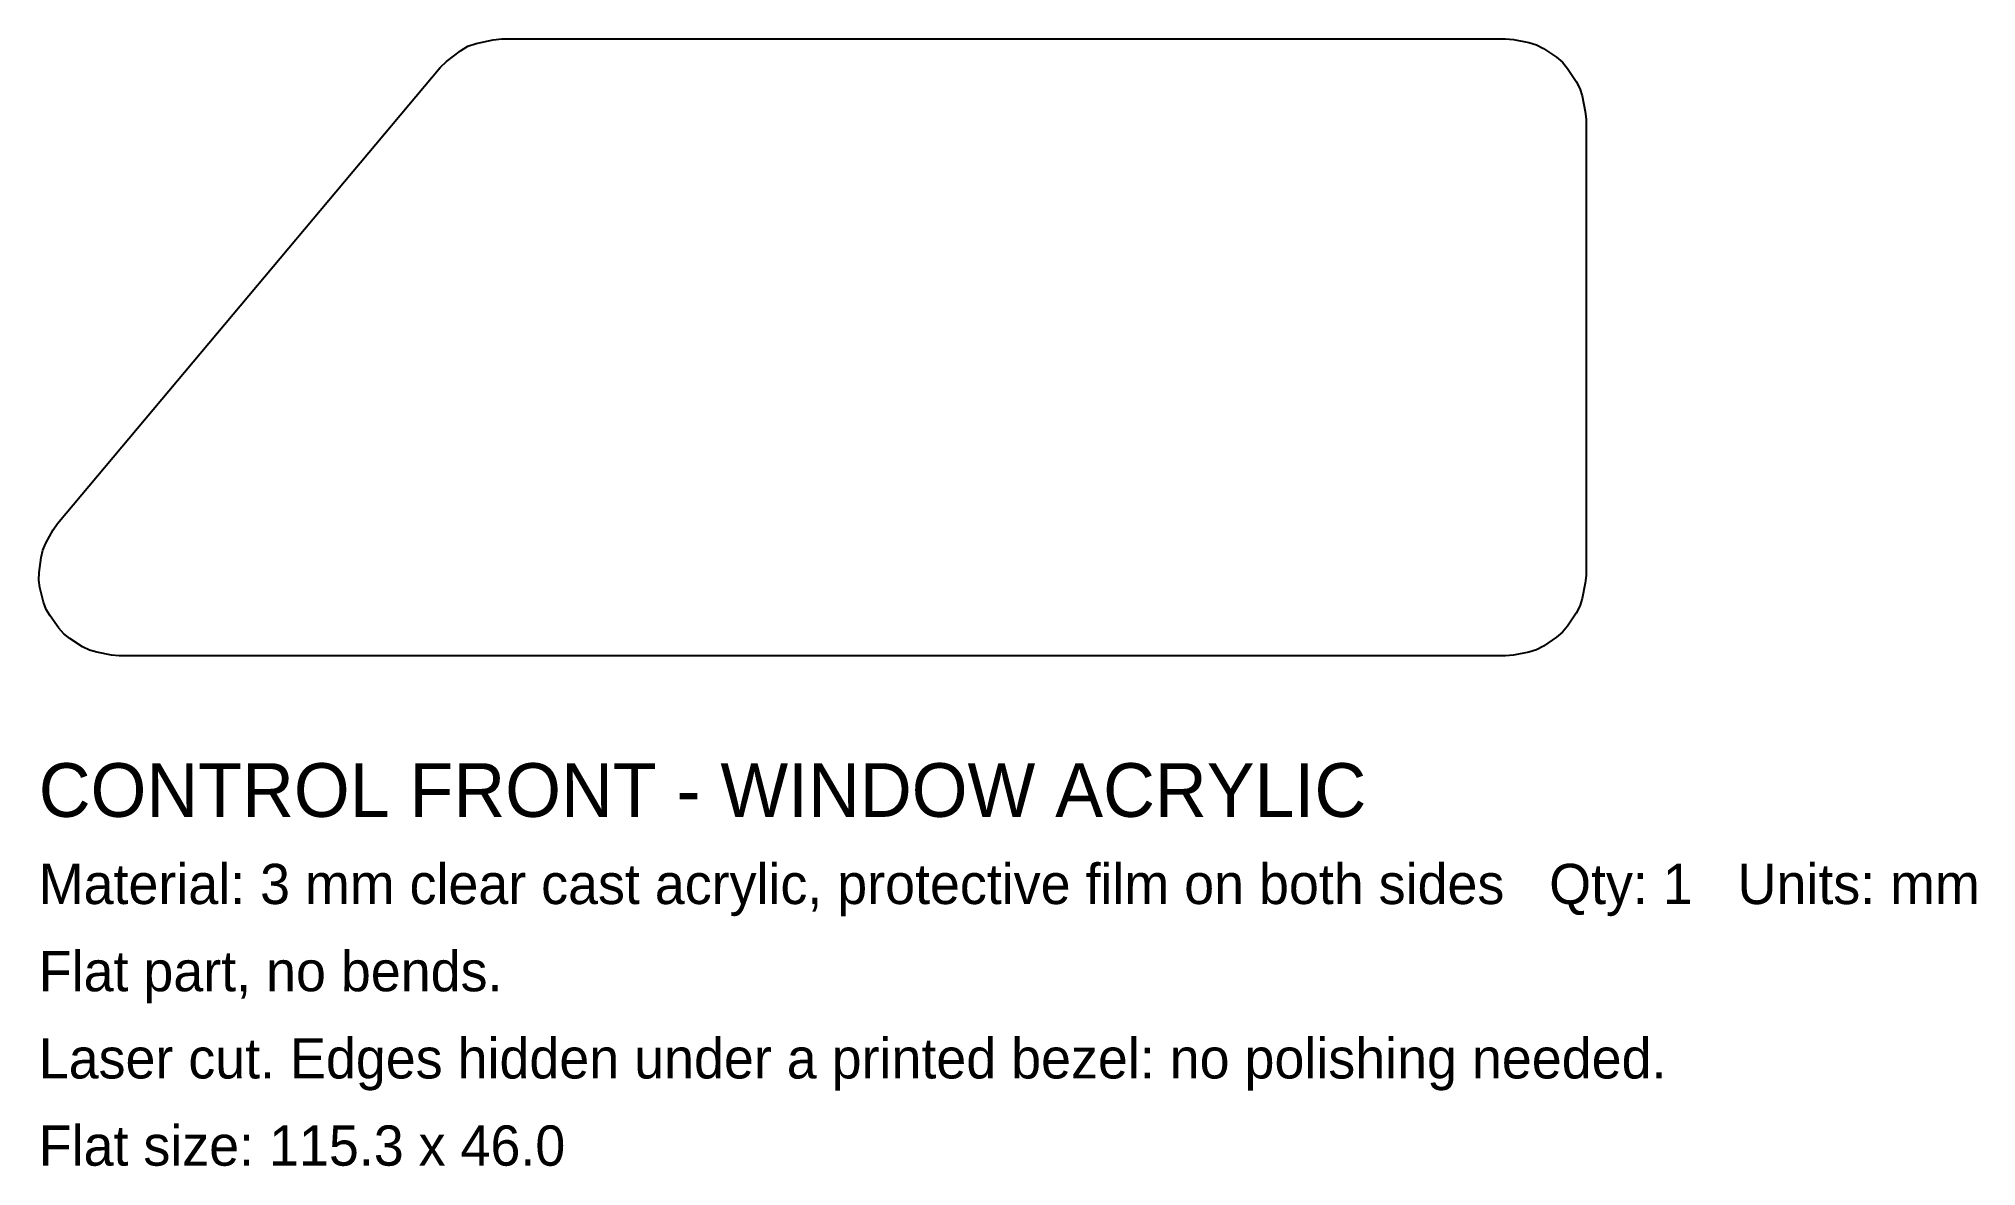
# Model space of a CAD drawing. Header units: millimetres. Extents: x 48 to 192, y -14 to 70.
import ezdxf

# ---------------------------------------------------------------- set-up
doc = ezdxf.new("R2010")
doc.units = ezdxf.units.MM
doc.layers.add('Title', color=7, linetype='CONTINUOUS')
doc.layers.add('Visible', color=7, linetype='CONTINUOUS')

msp = doc.modelspace()

# ---------------------------------------------------------------- linework, layer by layer
at = {"layer": 'Visible'}
for p, q in [((79.0868, 69.099), (79.6452, 69.4378)), ((79.6452, 69.4378), (80.2637, 69.6478)), ((80.2637, 69.6478), (81.5316, 69.9289)), ((81.5316, 69.9289), (82.1809, 70)), ((82.1809, 70), (157, 70)), ((157, 70), (157.5853, 69.9424)), ((157.5853, 69.9424), (158.7333, 69.714)), ((158.7333, 69.714), (159.2961, 69.5433)), ((159.2961, 69.5433), (159.8148, 69.266)), ((77.5846, 67.8567), (78.0565, 68.3084)), ((78.0565, 68.3084), (79.0868, 69.099)), ((159.8148, 69.266), (160.788, 68.6157)), ((160.788, 68.6157), (161.2426, 68.2426)), ((161.2426, 68.2426), (161.6157, 67.788)), ((49.0553, 33.8567), (77.5846, 67.8567)), ((161.6157, 67.788), (162.266, 66.8148)), ((162.266, 66.8148), (162.5433, 66.2961)), ((162.5433, 66.2961), (162.714, 65.7333)), ((162.714, 65.7333), (162.9424, 64.5853)), ((162.9424, 64.5853), (163, 64)), ((163, 64), (163, 30)), ((48.1842, 32.4057), (48.7338, 33.3904)), ((48.7338, 33.3904), (49.0553, 33.8567)), ((47.8295, 31.3352), (47.9561, 31.8873)), ((47.9561, 31.8873), (48.1842, 32.4057)), ((47.6823, 30.2171), (47.8295, 31.3352)), ((47.6617, 29.6511), (47.6823, 30.2171)), ((47.7478, 29.0913), (47.6617, 29.6511)), ((48.0238, 27.9979), (47.7478, 29.0913)), ((162.9424, 29.4147), (162.714, 28.2667)), ((163, 30), (162.9424, 29.4147)), ((48.2137, 27.4643), (48.0238, 27.9979)), ((48.5004, 26.9759), (48.2137, 27.4643)), ((162.5433, 27.7039), (162.266, 27.1852)), ((162.714, 28.2667), (162.5433, 27.7039)), ((49.1606, 26.0616), (48.5004, 26.9759)), ((49.5341, 25.6358), (49.1606, 26.0616)), ((161.6157, 26.212), (161.2426, 25.7574)), ((162.266, 27.1852), (161.6157, 26.212)), ((49.9809, 25.2877), (49.5341, 25.6358)), ((50.932, 24.6818), (49.9809, 25.2877)), ((51.4363, 24.4239), (50.932, 24.6818)), ((159.8148, 24.734), (159.2961, 24.4567)), ((160.788, 25.3843), (159.8148, 24.734)), ((161.2426, 25.7574), (160.788, 25.3843)), ((51.9801, 24.2654), (51.4363, 24.4239)), ((53.0877, 24.0535), (51.9801, 24.2654)), ((53.6515, 24), (53.0877, 24.0535)), ((157, 24), (53.6515, 24)), ((157.5853, 24.0576), (157, 24)), ((158.7333, 24.286), (157.5853, 24.0576)), ((159.2961, 24.4567), (158.7333, 24.286))]:
    msp.add_line(p, q, dxfattribs=at)

# ---------------------------------------------------------------- texts
at = {"layer": 'Title'}
for s, height, p in [('CONTROL FRONT - WINDOW ACRYLIC', 4, (47.6617, 12)), ('Material: 3 mm clear cast acrylic, protective film on both sides   Qty: 1   Units: mm', 3, (47.6617, 5.5)), ('Flat part, no bends.', 3, (47.6617, -1)), ('Laser cut. Edges hidden under a printed bezel: no polishing needed.', 3, (47.6617, -7.5)), ('Flat size: 115.3 x 46.0', 3, (47.6617, -14))]:
    msp.add_text(s, height=height, dxfattribs=at).set_placement(p)

doc.saveas('drawing.dxf')
